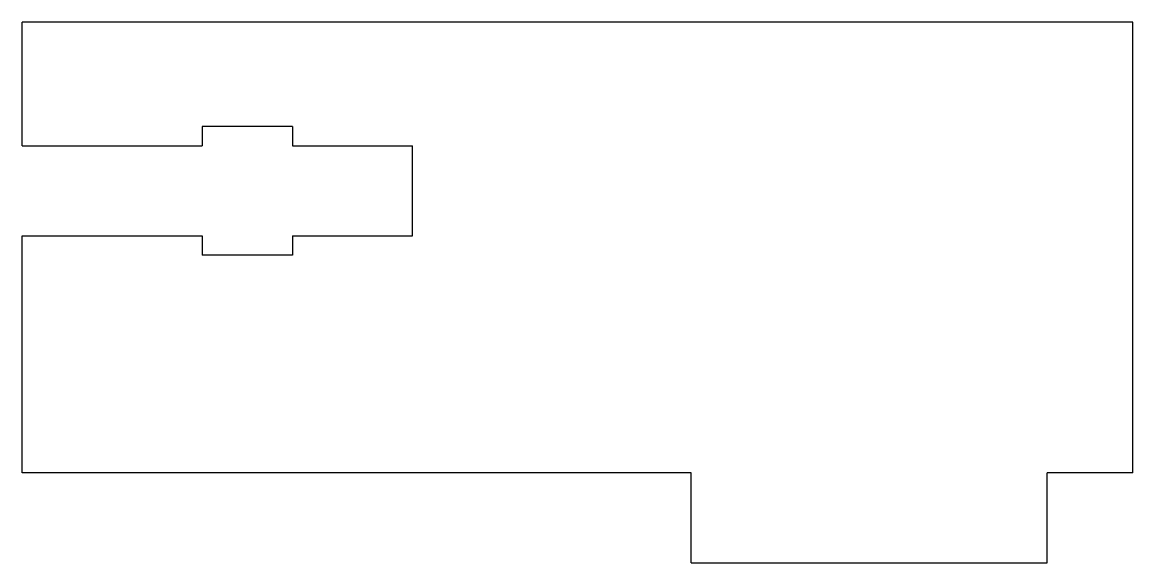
# Model space of a CAD drawing. Extents: x -1.85 to 0, y 0 to 0.9.
import ezdxf

# ---------------------------------------------------------------- set-up
doc = ezdxf.new("R2010")
doc.units = 0
doc.header["$MEASUREMENT"] = 0
doc.layers.add('VISIBLE', color=7, linetype='CONTINUOUS')

msp = doc.modelspace()

# ---------------------------------------------------------------- linework, layer by layer
at = {"layer": 'VISIBLE'}
for p, q in [((-1.85, 0.6943), (-1.85, 0.9)), ((0, 0.9), (-1.85, 0.9)), ((0, 0.15), (0, 0.9)), ((-1.55, 0.7266), (-1.55, 0.6943)), ((-1.4, 0.7266), (-1.55, 0.7266)), ((-1.4, 0.7266), (-1.4, 0.6943)), ((-1.85, 0.6943), (-1.55, 0.6943)), ((-1.4, 0.6943), (-1.2, 0.6943)), ((-1.2, 0.5443), (-1.2, 0.6943)), ((-1.85, 0.5443), (-1.55, 0.5443)), ((-1.85, 0.15), (-1.85, 0.5443)), ((-1.55, 0.5443), (-1.55, 0.5119)), ((-1.4, 0.5443), (-1.4, 0.5119)), ((-1.4, 0.5443), (-1.2, 0.5443)), ((-1.4, 0.5119), (-1.55, 0.5119)), ((-0.7358, 0.15), (-1.85, 0.15)), ((-0.7358, 0), (-0.7358, 0.15)), ((0, 0.15), (-0.1426, 0.15)), ((-0.1426, 0), (-0.1426, 0.15)), ((-0.7358, 0), (-0.1426, 0))]:
    msp.add_line(p, q, dxfattribs=at)

doc.saveas('drawing.dxf')
